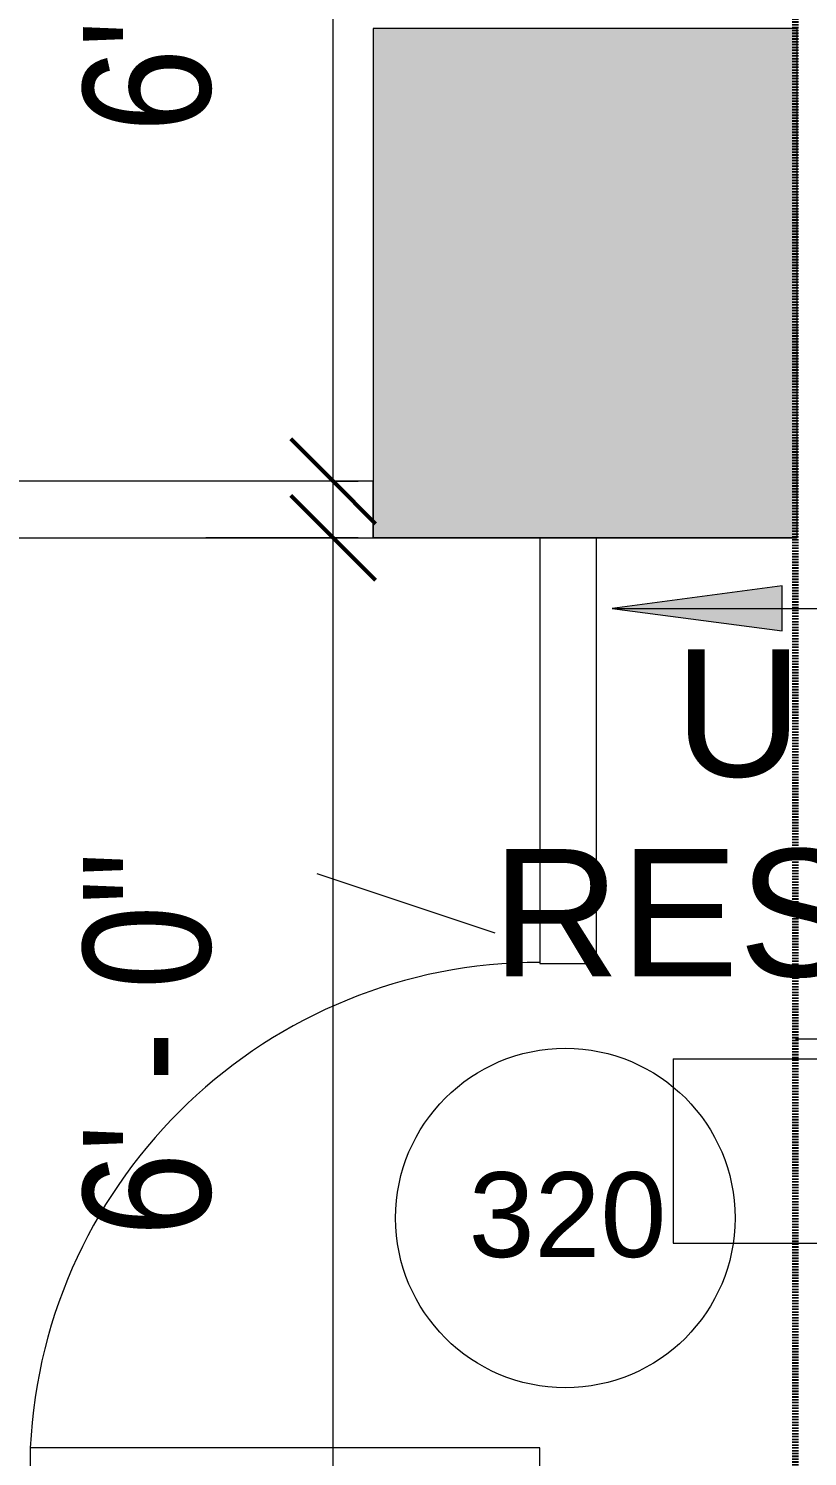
# Model space of a CAD drawing. Header units: inches. Extents: x 41 to 3077, y -701 to 1388.
# Drawn here: x 2326 to 2381.1, y -70.2 to 30.8 of the extents above; entities that cross this region are included whole.
import ezdxf

# ---------------------------------------------------------------- set-up
doc = ezdxf.new("R2010")
doc.units = ezdxf.units.IN
doc.header["$MEASUREMENT"] = 0
doc.linetypes.add('Dash 3_32_', pattern=[0.1875, 0.09375, -0.09375])
for name, color, linetype, lineweight in [('3rd Floor Revit Background_dwg', 8, 'Continuous', 9), ('A-ANNO-DIMS', 211, 'Continuous', 9), ('A-ANNO-DIMS-96', 211, 'Continuous', 9), ('A-ANNO-NOTE', 131, 'Continuous', 9), ('A-ANNO-SYMB', 150, 'Continuous', 9), ('A-AREA-IDEN', 2, 'Continuous', 20), ('A-DOOR', 31, 'Continuous', 9), ('A-DOOR-IDEN', 31, 'Continuous', 20), ('A-WALL', 113, 'Continuous', 9), ('AWAEX', 7, 'Continuous', 9)]:
    doc.layers.add(name, color=color, linetype=linetype, lineweight=lineweight)
doc.styles.add('Arial', font='arial.ttf', dxfattribs={"height": 9})
doc.styles.add('Arial_4', font='arial.ttf', dxfattribs={"height": 6})
doc.styles.add('Arial_5', font='arial.ttf', dxfattribs={"width": 0.85, "height": 9})
doc.dimstyles.new('Linear_-_3_32__Arial__85_-_1_2__Tolerance', dxfattribs={"dimscale": 12, "dimtxt": 9.182335, "dimasz": 0.5, "dimexe": 0.75, "dimexo": 0.5, "dimgap": 0.5, "dimtad": 1, "dimdec": 1, "dimrnd": 0.5, "dimzin": 3, "dimdsep": 46, "dimlunit": 4, "dimtxsty": 'Arial_5', "dimblk1": 'OBLIQUE', "dimblk2": 'OBLIQUE', "dimsah": 1, "dimcen": 0.09, "dimdle": 0.75, "dimazin": 0, "dimtfac": 1, "dimtdec": 4, "dimtix": 1, "dimtmove": 0, "dimatfit": 3, "dimfxl": 1, "dimtvp": 1, "dimfrac": 2, "dimtolj": 1, "dimtzin": 0, "dimarcsym": 2})

# ---------------------------------------------------------------- blocks, each defined once
blk = doc.blocks.new('Single-Flush - 36_ x 96_-1525938-3rd Floor New Construction - Partition Plan')
at = {"layer": 'A-DOOR', "color": 250, "lineweight": 20}
for p, q in [((16.25, -2), (16.25, -38.02)), ((18, -2), (16.25, -2)), ((18, -2), (18, -38.02)), ((18, -38.02), (16.25, -38.02))]:
    blk.add_line(p, q, dxfattribs=at)
at = {"layer": 'A-DOOR'}
blk.add_arc((18, -2), 36.07, 180, 267.2188, dxfattribs=at)
blk = doc.blocks.new('3rd Floor Revit Background_dwg-1506769-3rd Floor New Construction - Partition Plan')
at = {"layer": 'AWAEX'}
blk.add_hatch(color=256, dxfattribs=at).paths.add_polyline_path([(1179.48, -5.22), (1179.48, -5.22), (1197.68, -5.22), (1197.68, 30.78), (1167.68, 30.78), (1167.68, -5.22), (1170.57, -5.22)], flags=0)
for p, q in [((1197.68, 30.78), (1167.68, 30.78)), ((1167.68, 30.78), (1167.68, -5.22)), ((1197.68, -5.22), (1197.68, 30.78)), ((1167.68, -5.22), (1170.57, -5.22)), ((1179.48, -5.22), (1167.68, -5.22)), ((1170.57, -5.22), (1179.48, -5.22)), ((1179.48, -5.22), (1179.48, -5.22)), ((1179.48, -5.22), (1197.68, -5.22)), ((1197.68, -5.22), (1183.48, -5.22))]:
    blk.add_line(p, q, dxfattribs=at)
blk = doc.blocks.new('FORM Room Tag - Name _ Number-61107-3rd Floor New Construction - Partition Plan')
at = {"layer": 'A-AREA-IDEN'}
for p, q in [((-0.2444, -0.0231), (-0.2444, -0.1589)), ((-0.2444, -0.0231), (0.2515, -0.0231)), ((0.2515, -0.0231), (0.2515, -0.1589)), ((-0.2444, -0.1589), (0.2515, -0.1589))]:
    blk.add_line(p, q, dxfattribs=at)
blk = doc.blocks.new('FORM Door Tag - Default-60822-3rd Floor New Construction - Partition Plan')
at = {"layer": 'A-DOOR-IDEN'}
blk.add_circle((-0.002, 0), 0.125, dxfattribs=at)
blk = doc.blocks.new('DIMBLOCK11-3rd Floor New Construction - Partition Plan')
at = {"layer": 'A-ANNO-DIMS-96'}
for p, q in [((2347.53, -86.3), (2347.53, 3.78)), ((2349.29, -5.22), (2338.53, -5.22)), ((2347.53, -5.22), (2349.29, -5.22)), ((2349.29, -77.3), (2338.53, -77.3)), ((2347.53, -77.3), (2349.29, -77.3))]:
    blk.add_line(p, q, dxfattribs=at)
at = {"layer": 'A-ANNO-DIMS-96', "lineweight": 50}
for p, q in [((2347.53, -5.22), (2344.53, -2.22)), ((2347.53, -5.22), (2350.53, -8.22)), ((2347.53, -77.3), (2344.53, -74.3)), ((2347.53, -77.3), (2350.53, -80.3))]:
    blk.add_line(p, q, dxfattribs=at)
at = {"layer": 'A-ANNO-DIMS-96', "color": 0, "insert": (2329.85, -54.61), "char_height": 9, "width": 32.0393, "attachment_point": 1, "rotation": 90, "line_spacing_factor": 0.941778, "style": 'Arial_5'}
blk.add_mtext('6\' - 0"', dxfattribs=at)
blk = doc.blocks.new('_Oblique')
at = {"color": 0, "linetype": 'ByBlock', "lineweight": -2}
blk.add_line((-0.5, -0.5), (0.5, 0.5), dxfattribs=at)
blk = doc.blocks.new('DIMBLOCK12-3rd Floor New Construction - Partition Plan')
at = {"layer": 'A-ANNO-DIMS-96'}
for p, q in [((2347.53, -10.22), (2347.53, 83.79)), ((2349.29, 74.79), (2338.53, 74.79)), ((2347.53, 74.79), (2349.29, 74.79)), ((2349.29, -1.22), (2338.53, -1.22)), ((2347.53, -1.22), (2349.29, -1.22))]:
    blk.add_line(p, q, dxfattribs=at)
at = {"layer": 'A-ANNO-DIMS-96', "lineweight": 50}
for p, q in [((2347.53, 74.79), (2344.53, 77.79)), ((2347.53, 74.79), (2350.53, 71.79)), ((2347.53, -1.22), (2344.53, 1.78)), ((2347.53, -1.22), (2350.53, -4.22))]:
    blk.add_line(p, q, dxfattribs=at)
at = {"layer": 'A-ANNO-DIMS-96', "color": 0, "insert": (2329.85, 23.44), "char_height": 9, "width": 32.0393, "attachment_point": 1, "rotation": 90, "line_spacing_factor": 0.941778, "style": 'Arial_5'}
blk.add_mtext('6\' - 4"', dxfattribs=at)

msp = doc.modelspace()

# ---------------------------------------------------------------- hatches: boundary and pattern name
at = {"layer": 'A-ANNO-NOTE', "lineweight": 20}
msp.add_hatch(color=256, dxfattribs=at).paths.add_polyline_path([(2367.27, -10.2), (2379.27, -11.78), (2379.27, -8.62)], flags=0)

# ---------------------------------------------------------------- linework, layer by layer
for p, q in [((2379.27, -8.62), (2367.27, -10.2)), ((2379.27, -11.78), (2379.27, -8.62)), ((2367.27, -10.2), (2379.27, -11.78)), ((2367.27, -10.2), (2397.17, -10.2))]:
    msp.add_line(p, q, dxfattribs=at)
at = {"layer": 'A-ANNO-SYMB', "linetype": 'Dash 3_32_', "lineweight": 90}
msp.add_line((2380.22, -72), (2380.22, 74.39), dxfattribs=at)
at = {"layer": 'A-ANNO-SYMB', "lineweight": 13}
msp.add_line((2380.22, -40.63), (2437.82, -40.63), dxfattribs=at)
at = {"layer": 'A-AREA-IDEN'}
msp.add_line((2346.37, -28.94), (2358.97, -33.15), dxfattribs=at)
at = {"layer": 'A-WALL', "color": 250, "lineweight": 20}
for p, q in [((2350.35, -1.22), (2293.67, -1.22)), ((2350.35, -5.22), (2350.35, -1.22)), ((2293.67, -5.22), (2350.35, -5.22)), ((2362.14, -5.22), (2362.14, -35.3)), ((2366.14, -5.22), (2362.14, -5.22)), ((2366.14, -35.3), (2366.14, -5.22)), ((2362.14, -35.3), (2366.14, -35.3))]:
    msp.add_line(p, q, dxfattribs=at)

# ---------------------------------------------------------------- block references
at = {"layer": '3rd Floor Revit Background_dwg', "color": 7}
msp.add_blockref('3rd Floor Revit Background_dwg-1506769-3rd Floor New Construction - Partition Plan', (1182.67, 0), dxfattribs=at)
at = {"layer": 'A-AREA-IDEN', "xscale": 95.99999999999994, "yscale": 95.99999999999994, "zscale": 95.99999999999994}
msp.add_blockref('FORM Room Tag - Name _ Number-61107-3rd Floor New Construction - Partition Plan', (2395.04, -39.82), dxfattribs=at)
at = {"layer": 'A-DOOR', "lineweight": 13, "rotation": 269.9999999999999}
msp.add_blockref('Single-Flush - 36_ x 96_-1525938-3rd Floor New Construction - Partition Plan', (2364.14, -53.3), dxfattribs=at)
at = {"layer": 'A-DOOR-IDEN', "xscale": 95.99999999999994, "yscale": 95.99999999999994, "zscale": 95.99999999999994}
msp.add_blockref('FORM Door Tag - Default-60822-3rd Floor New Construction - Partition Plan', (2364.14, -53.3), dxfattribs=at)

# ---------------------------------------------------------------- texts
at = {"layer": 'A-AREA-IDEN', "lineweight": 9, "insert": (2395.05, -13.09), "char_height": 9, "width": 86.6066, "attachment_point": 2, "line_spacing_factor": 0.941778, "style": 'Arial'}
msp.add_mtext('UNISEX\\PRESTROOM', dxfattribs=at)
at = {"layer": 'A-DOOR-IDEN', "lineweight": 9, "insert": (2364.1, -50.06), "char_height": 6, "width": 16.7484, "attachment_point": 2, "line_spacing_factor": 0.941778, "style": 'Arial_4'}
msp.add_mtext('320', dxfattribs=at)

# ---------------------------------------------------------------- dimensions: what is measured, and where the dimension line sits
at = {"layer": 'A-ANNO-DIMS'}
for base, p1, p2, override, picture, middle in [((2347.53, 74.79), (2343.29, -1.22), (2343.29, 74.79), {"dimpost": '<>', "dimfxl": 76.014497}, 'DIMBLOCK12-3rd Floor New Construction - Partition Plan', (2336.93, 36.79)), ((2347.53, -5.22), (2343.29, -77.3), (2343.29, -5.22), {"dimpost": '<>', "dimfxl": 72.076378}, 'DIMBLOCK11-3rd Floor New Construction - Partition Plan', (2336.93, -41.26))]:
    dim = msp.add_linear_dim(base=base, p1=p1, p2=p2, angle=90, dimstyle='Linear_-_3_32__Arial__85_-_1_2__Tolerance', override=override, dxfattribs=at)
    dim.commit()
    dim.dimension.update_dxf_attribs({"geometry": picture, "text_midpoint": middle})

doc.saveas('drawing.dxf')
